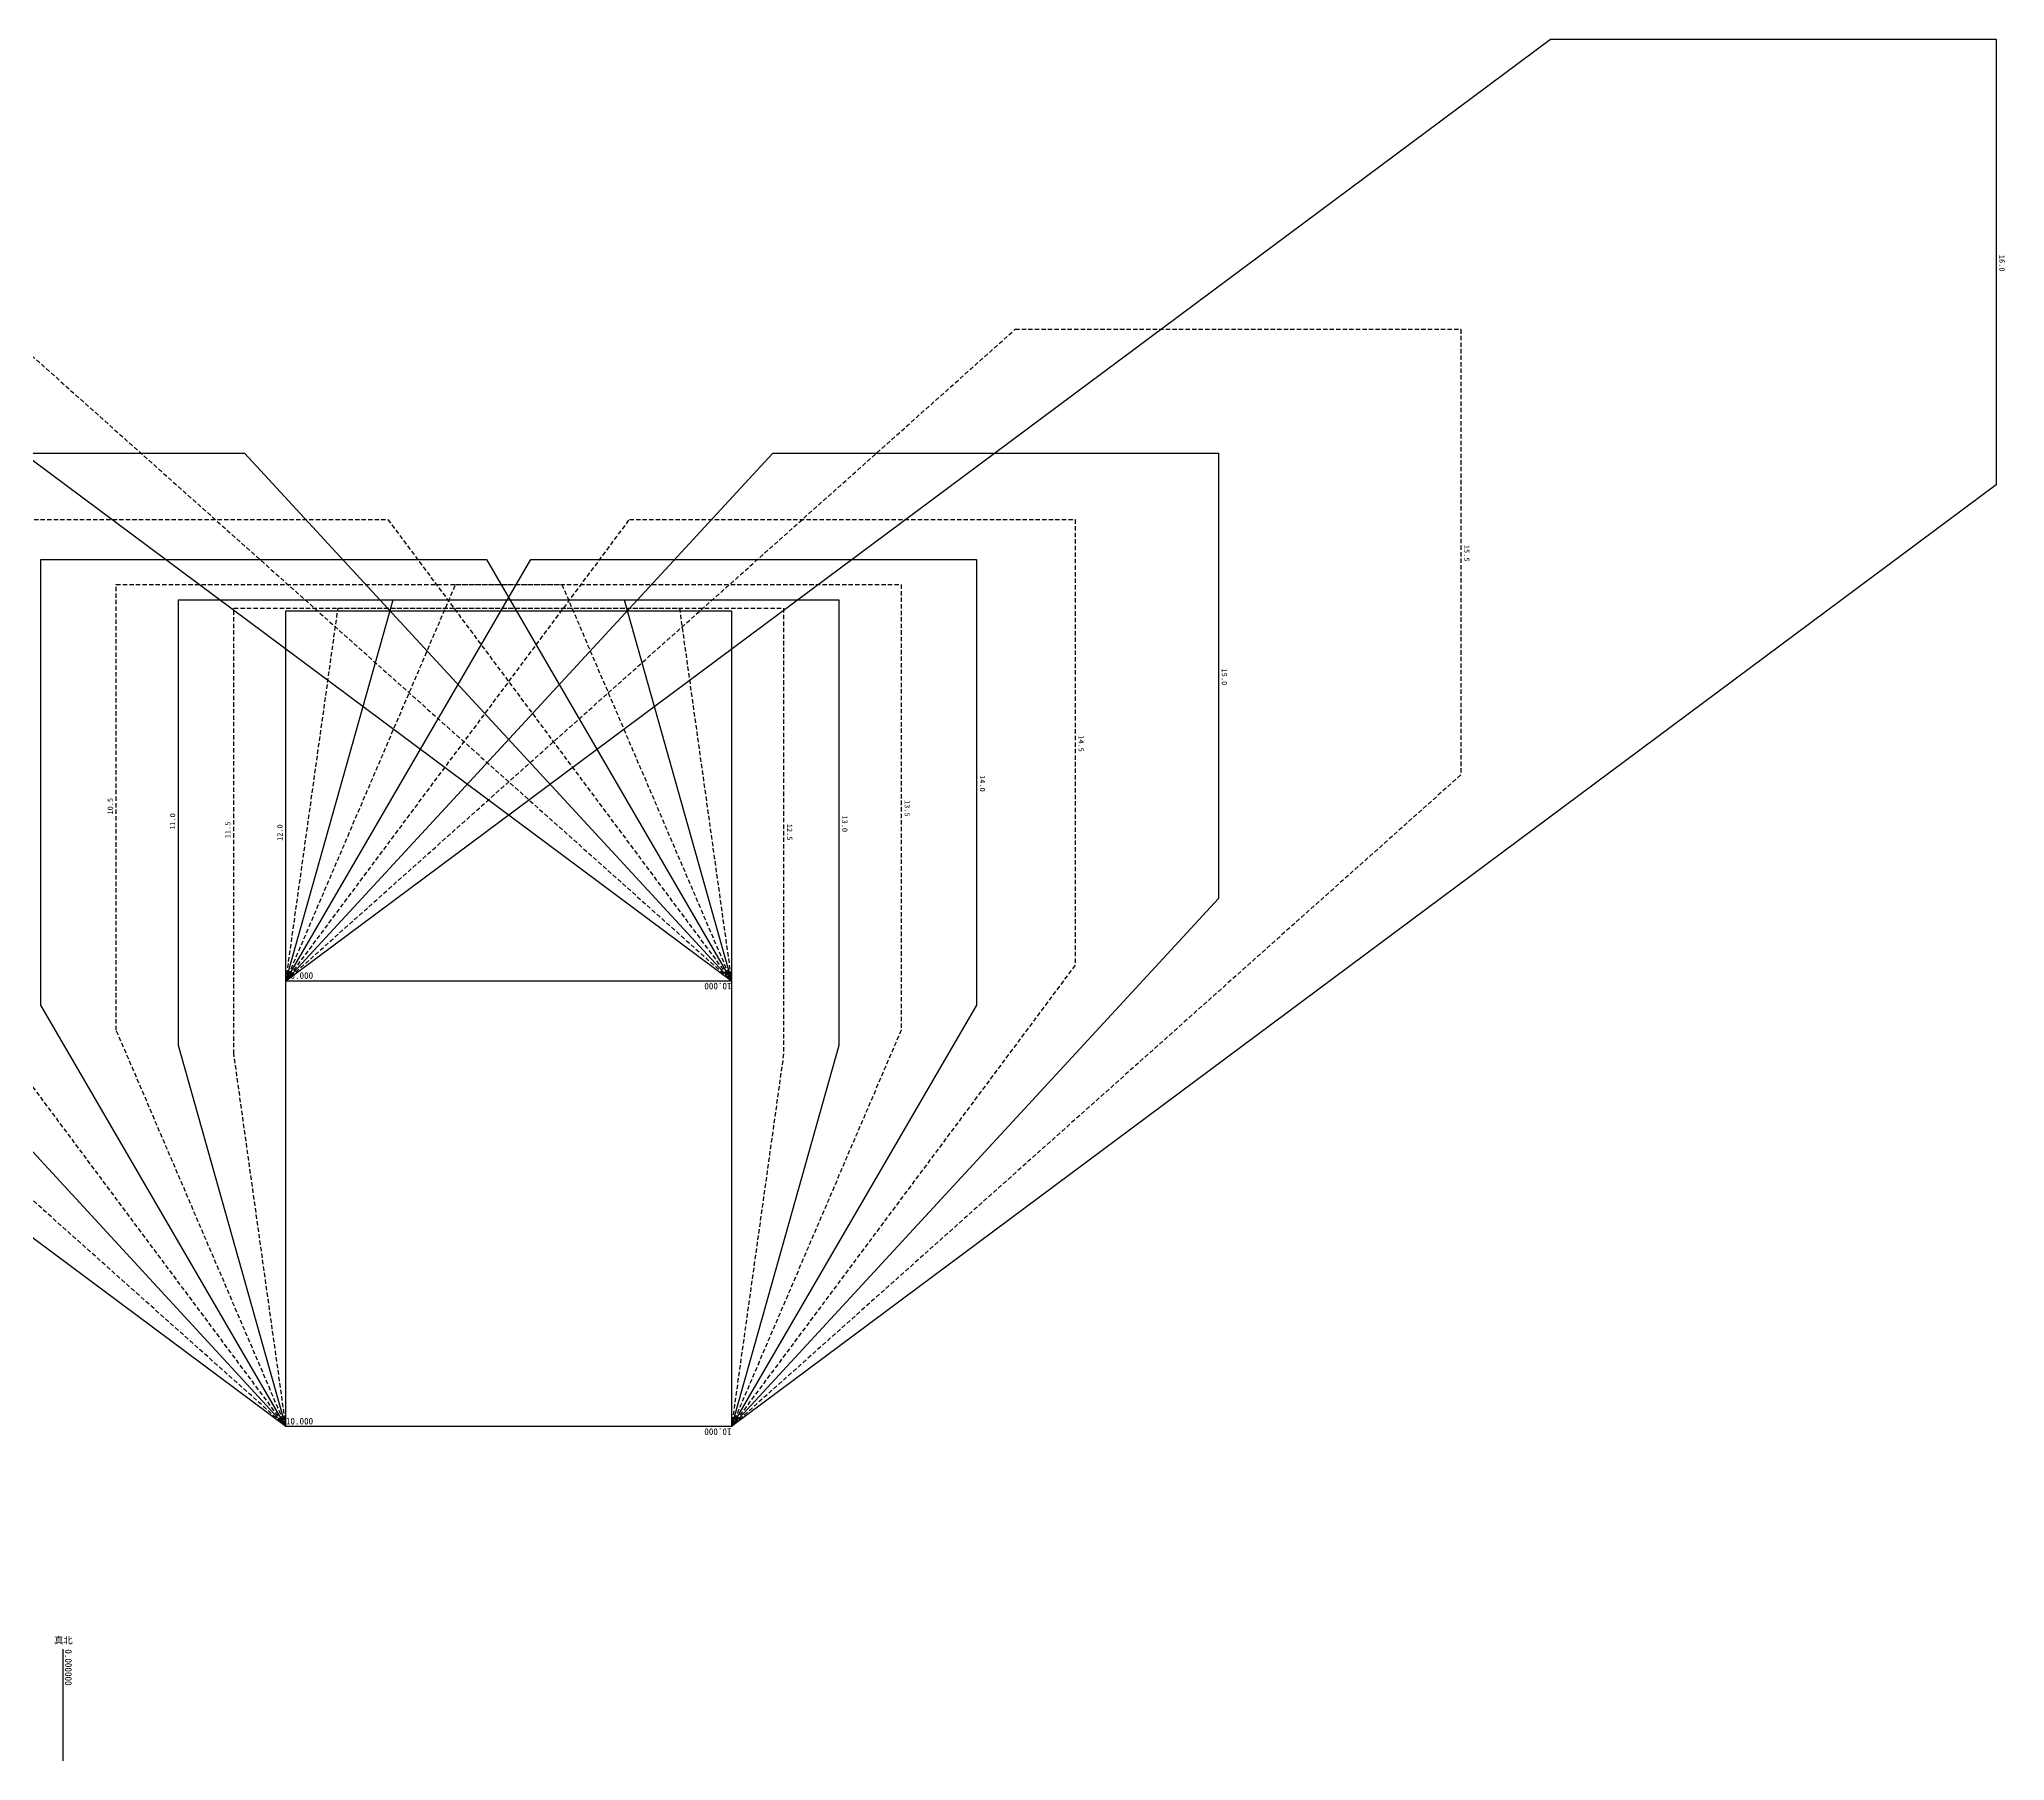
# Model space of a CAD drawing. Units: millimetres at full size, sheet at 1:100. Extents: x -44414 to 37802, y -18796 to 28504.
# Drawn here: x -16205 to 37802, y -18796 to 28504 of the extents above; entities that cross this region are included whole.
import ezdxf
from ezdxf.enums import TextEntityAlignment as Align

# ---------------------------------------------------------------- set-up
doc = ezdxf.new("R2010")
doc.units = ezdxf.units.MM
doc.header["$LTSCALE"] = 100
doc.linetypes.add('DASHED1', pattern=[1.8, 1.2, -0.6])
doc.layers.add('0-0', color=7, linetype='Continuous')
doc.styles.add('ＭＳ ゴシック', font='')
doc.styles.get('ＭＳ ゴシック').set_extended_font_data('MS Gothic')

msp = doc.modelspace()

# ---------------------------------------------------------------- linework, layer by layer
at = {"layer": '0-0'}
for p, q in [((37563, 16258.9), (2816.3, -9612.2)), ((16195.2, 4892.2), (2816.3, -9612.2)), ((9547.4, 1965.5), (2816.3, -9612.2)), ((5765.2, 856.6), (2816.3, -9612.2)), ((-15551, -18795.9), (-15551, -15734.7))]:
    msp.add_line(p, q, dxfattribs=at)
at = {"layer": '0-0', "linetype": 'DASHED1'}
for p in [(22855.2, 8290), (12257.4, 3062.2), (7478.5, 1278.9), (4247.4, 626.6)]:
    msp.add_line(p, (2816.3, -9612.2), dxfattribs=at)
at = {"layer": '0-0'}
for points in [[(-9428.1, -9612.2), (-44174.8, 16258.9), (-44174.8, 28504.4)], [(-44174.8, 28504.4), (-31930.3, 28504.4), (2816.3, 2632.2)], [(-9428.1, 2632.2), (25318.5, 28504.4), (37563, 28504.4), (37563, 16258.9)], [(-9428.1, -9612.2), (-22808.1, 4892.2), (-22808.1, 17136.6)], [(-22808.1, 17136.6), (-10562.6, 17136.6), (2816.3, 2632.2)], [(-9428.1, 2632.2), (3950.8, 17136.6), (16195.2, 17136.6), (16195.2, 4892.2)], [(-9428.1, -9612.2), (-16159.2, 1965.5), (-16159.2, 14210)], [(-16159.2, 14210), (-3914.8, 14210), (2816.3, 2632.2)], [(-9428.1, 2632.2), (-2697, 14210), (9547.4, 14210), (9547.4, 1965.5)], [(-9428.1, -9612.2), (-12378.1, 856.6), (-12378.1, 13102.2)], [(-12378.1, 13102.2), (-132.6, 13102.2), (2816.3, 2632.2)], [(-9428.1, 2632.2), (-6478.1, 13102.2), (5765.2, 13102.2), (5765.2, 856.6)], [(-9428.1, -9612.2), (-9428.1, 553.3), (-9428.1, 12797.8)], [(-9428.1, 12797.8), (2816.3, 12797.8), (2816.3, 553.3), (2816.3, -9612.2)]]:
    msp.add_lwpolyline(points, dxfattribs=at)
at = {"layer": '0-0', "linetype": 'DASHED1'}
for points in [[(-9428.1, -9612.2), (-29468.1, 8290), (-29468.1, 20535.5)], [(-29468.1, 20535.5), (-17222.6, 20535.5), (2816.3, 2632.2)], [(-9428.1, 2632.2), (10610.8, 20535.5), (22855.2, 20535.5), (22855.2, 8290)], [(-9428.1, -9612.2), (-18869.2, 3062.2), (-18869.2, 15306.6)], [(-18869.2, 15306.6), (-6624.8, 15306.6), (2816.3, 2632.2)], [(-9428.1, 2632.2), (13, 15306.6), (12257.4, 15306.6), (12257.4, 3062.2)], [(-9428.1, -9612.2), (-14090.3, 1278.9), (-14090.3, 13524.4)], [(-14090.3, 13524.4), (-1845.9, 13524.4), (2816.3, 2632.2)], [(-9428.1, 2632.2), (-4765.9, 13524.4), (7478.5, 13524.4), (7478.5, 1278.9)], [(-9428.1, -9612.2), (-10859.2, 626.6), (-10859.2, 12871.1)], [(-10859.2, 12871.1), (1385.2, 12871.1), (2816.3, 2632.2)], [(-9428.1, 2632.2), (-7997, 12871.1), (4247.4, 12871.1), (4247.4, 626.6)]]:
    msp.add_lwpolyline(points, dxfattribs=at)
at = {"layer": '0-0'}
msp.add_lwpolyline([(-9428.6, 2632.7), (2816.3, 2632.7), (2816.3, -9612.2), (-9428.6, -9612.2)], close=True, dxfattribs=at)

# ---------------------------------------------------------------- texts
at = {"layer": '0-0', "style": 'ＭＳ ゴシック'}
for s, rotation, p in [('16.0', 270, (37613, 22581.6)), ('15.5', 270, (22905.2, 14612.8)), ('15.0', 270, (16245.2, 11214.4)), ('14.5', 270, (12307.4, 9384.4)), ('14.0', 270, (9597.4, 8287.8)), ('10.5', 90, (-14140.3, 7201.6)), ('13.5', 270, (7528.5, 7601.6)), ('11.0', 90, (-12428.1, 6779.4)), ('13.0', 270, (5815.2, 7179.4)), ('11.5', 90, (-10909.2, 6548.9)), ('12.0', 90, (-9478.1, 6475.5)), ('12.5', 270, (4297.4, 6948.9))]:
    msp.add_text(s, height=146.6, rotation=rotation, dxfattribs=at).set_placement(p, align=Align.BOTTOM_LEFT)
at = {"layer": '0-0', "color": 2, "style": 'ＭＳ ゴシック'}
for p in [(-9428.6, 2632.7), (-9428.6, -9612.2)]:
    msp.add_text('10.000', height=183.3, dxfattribs=at).set_placement(p, align=Align.BOTTOM_LEFT)
for p in [(2816.3, 2632.7), (2816.3, -9612.2)]:
    msp.add_text('10.000', height=183.3, rotation=180, dxfattribs=at).set_placement(p, align=Align.BOTTOM_LEFT)
at = {"layer": '0-0', "color": 6, "style": 'ＭＳ ゴシック'}
msp.add_text('真北', height=183.3, dxfattribs=at).set_placement((-15801, -15634.7), align=Align.BOTTOM_LEFT)
msp.add_text('0.000000', height=183.3, rotation=270, dxfattribs=at).set_placement((-15551, -15734.7), align=Align.BOTTOM_LEFT)

doc.saveas('drawing.dxf')
